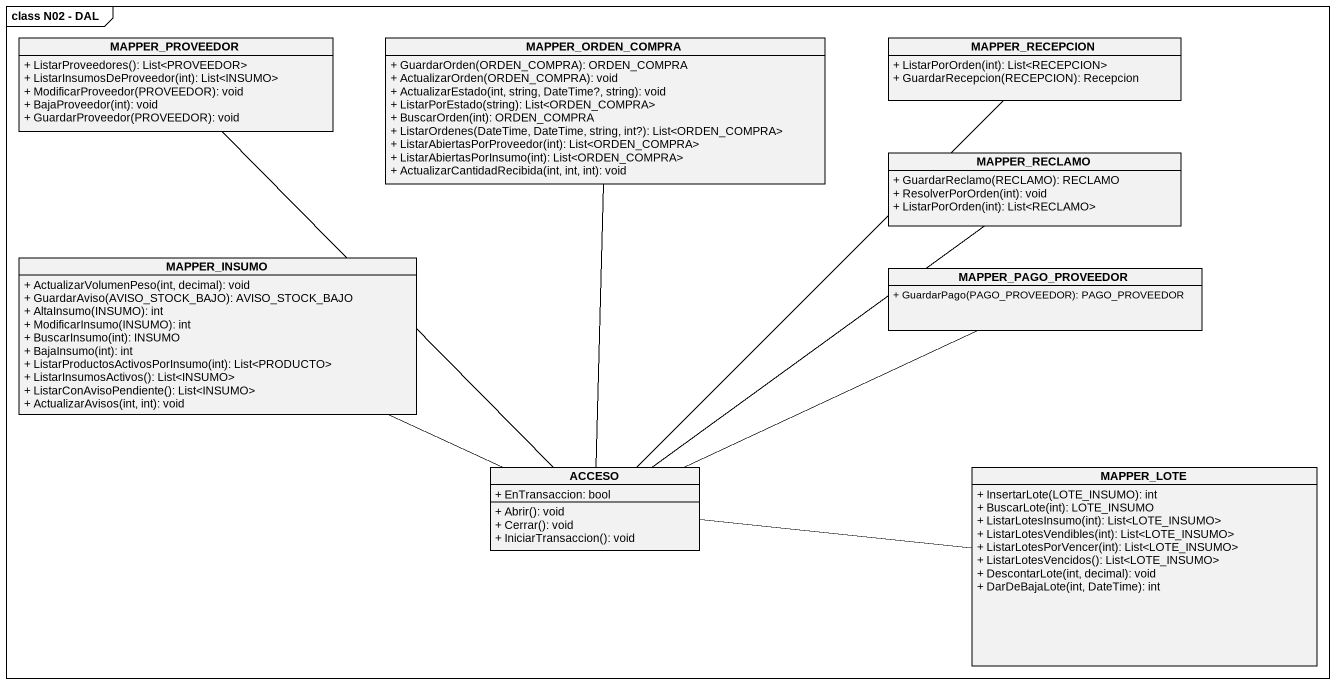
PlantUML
@startuml
mainframe class N02 - DAL
hide circle
hide empty members
skinparam classAttributeIconSize 0
class MAPPER_PROVEEDOR {
  + ListarProveedores(): List<PROVEEDOR>
  + ListarInsumosDeProveedor(int): List<INSUMO>
  + ModificarProveedor(PROVEEDOR): void
  + BajaProveedor(int): void
  + GuardarProveedor(PROVEEDOR): void
}
class MAPPER_ORDEN_COMPRA {
  + GuardarOrden(ORDEN_COMPRA): ORDEN_COMPRA
  + ActualizarOrden(ORDEN_COMPRA): void
  + ActualizarEstado(int, string, DateTime?, string): void
  + ListarPorEstado(string): List<ORDEN_COMPRA>
  + BuscarOrden(int): ORDEN_COMPRA
  + ListarOrdenes(DateTime, DateTime, string, int?): List<ORDEN_COMPRA>
  + ListarAbiertasPorProveedor(int): List<ORDEN_COMPRA>
  + ListarAbiertasPorInsumo(int): List<ORDEN_COMPRA>
  + ActualizarCantidadRecibida(int, int, int): void
}
class MAPPER_RECEPCION {
  + ListarPorOrden(int): List<RECEPCION>
  + GuardarRecepcion(RECEPCION): Recepcion
}
class MAPPER_RECLAMO {
  + GuardarReclamo(RECLAMO): RECLAMO
  + ResolverPorOrden(int): void
  + ListarPorOrden(int): List<RECLAMO>
}
class MAPPER_INSUMO {
  + ActualizarVolumenPeso(int, decimal): void
  + GuardarAviso(AVISO_STOCK_BAJO): AVISO_STOCK_BAJO
  + AltaInsumo(INSUMO): int
  + ModificarInsumo(INSUMO): int
  + BuscarInsumo(int): INSUMO
  + BajaInsumo(int): int
  + ListarProductosActivosPorInsumo(int): List<PRODUCTO>
  + ListarInsumosActivos(): List<INSUMO>
  + ListarConAvisoPendiente(): List<INSUMO>
  + ActualizarAvisos(int, int): void
}
class MAPPER_PAGO_PROVEEDOR {
  + GuardarPago(PAGO_PROVEEDOR): PAGO_PROVEEDOR
}
class ACCESO {
  + EnTransaccion: bool
  + Abrir(): void
  + Cerrar(): void
  + IniciarTransaccion(): void
}
class MAPPER_LOTE {
  + InsertarLote(LOTE_INSUMO): int
  + BuscarLote(int): LOTE_INSUMO
  + ListarLotesInsumo(int): List<LOTE_INSUMO>
  + ListarLotesVendibles(int): List<LOTE_INSUMO>
  + ListarLotesPorVencer(int): List<LOTE_INSUMO>
  + ListarLotesVencidos(): List<LOTE_INSUMO>
  + DescontarLote(int, decimal): void
  + DarDeBajaLote(int, DateTime): int
}
MAPPER_PROVEEDOR -- ACCESO
MAPPER_ORDEN_COMPRA -- ACCESO
MAPPER_RECEPCION -- ACCESO
MAPPER_RECLAMO -- ACCESO
MAPPER_INSUMO -right- ACCESO
MAPPER_PAGO_PROVEEDOR -left- ACCESO
MAPPER_LOTE -left- ACCESO
@enduml
